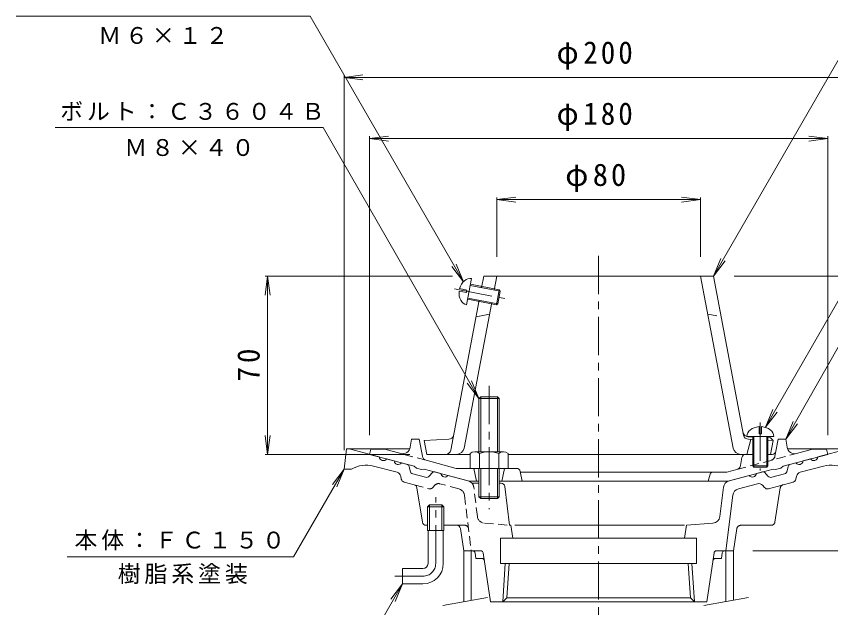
# Model space of a CAD drawing. Units: millimetres, scale not verified. Extents: x -262 to 229, y -348 to 369.
# Drawn here: x -262.3 to 57.5, y -76.8 to 155.4 of the extents above; entities that cross this region are included whole.
import ezdxf

# ---------------------------------------------------------------- set-up
doc = ezdxf.new("R2010")
doc.units = ezdxf.units.MM
doc.header["$LTSCALE"] = 3
for name, pattern in [('CHAIN1', [8, 5, -1, 1, -1]), ('DASHED1', [1.8, 1.2, -0.6]), ('DOUBLE_CHAIN1', [8.8, 5, -1, 0.6, -0.6, 0.6, -1])]:
    doc.linetypes.add(name, pattern=pattern)
for name, color, linetype, lineweight in [('0-0', 3, 'Continuous', 9), ('0-1', 2, 'Continuous', 9), ('0-2', 6, 'Continuous', 5), ('0-3', 4, 'Continuous', 9), ('0-4', 7, 'Continuous', 9), ('0-5', 7, 'Continuous', 9)]:
    doc.layers.add(name, color=color, linetype=linetype, lineweight=lineweight)
doc.styles.add('ＭＳ ゴシック', font='')
doc.styles.get('ＭＳ ゴシック').set_extended_font_data('MS Gothic')

msp = doc.modelspace()

# ---------------------------------------------------------------- linework, layer by layer
at = {"layer": '0-0', "linetype": 'CHAIN1'}
for p, q in [((-33.6, 61.389), (-33.6, -100.091)), ((-97.6, -59.418), (-97.6, -33.418)), ((-102.6, -64.418), (-113.6, -64.418))]:
    msp.add_line(p, q, dxfattribs=at)
at = {"layer": '0-0'}
for p, q in [((-133.6, -22.418), (-132.6, -14.418)), ((-132.6, -14.418), (-107.764, -14.418)), ((-131.6, -14.418), (-119.744, -17.595)), ((40.564, -14.418), (65.4, -14.418)), ((64.4, -14.418), (52.544, -17.595)), ((-116.847, -18.371), (-113.949, -19.148)), ((49.647, -18.371), (46.749, -19.148)), ((-112.77, -23.604), (-121.958, -21.143)), ((-108.75, -20.541), (-111.051, -19.924)), ((-108.029, -21.306), (-107.667, -23.078)), ((40.829, -21.306), (40.467, -23.078)), ((41.55, -20.541), (43.851, -19.924)), ((45.57, -23.604), (54.758, -21.143)), ((-133.6, -22.418), (-130.6, -22.418)), ((-111.09, -26.302), (-111.329, -25.135)), ((-106.585, -24.226), (-101.615, -25.558)), ((-98.904, -23.751), (-100.104, -25.105)), ((-95.596, -24.065), (-97.897, -23.449)), ((-84.833, -26.949), (-92.698, -24.842)), ((17.633, -26.949), (25.498, -24.842)), ((28.396, -24.065), (30.697, -23.449)), ((31.704, -23.751), (32.904, -25.105)), ((39.385, -24.226), (34.415, -25.558)), ((43.89, -26.302), (44.129, -25.135)), ((-106.04, -28.514), (-110.008, -27.45)), ((-80.6, -27.918), (-83.312, -27.918)), ((-71.929, -27.918), (-72.6, -27.918)), ((21.274, -30.114), (28.747, -28.112)), ((31.551, -29.608), (30.761, -28.717)), ((33.062, -30.062), (42.808, -27.45)), ((-102.802, -43.154), (-104.947, -29.726)), ((-70.44, -29.237), (-68.6, -44.379)), ((14.019, -40.983), (15.432, -29.481)), ((19.073, -32.647), (16.4, -54.418)), ((-99.96, -36.418), (-100.775, -37.218)), ((-94.425, -37.218), (-100.775, -37.218)), ((-100.775, -46.418), (-100.775, -37.218)), ((-95.24, -36.418), (-99.96, -36.418)), ((-99.96, -46.418), (-99.96, -36.418)), ((-94.425, -37.218), (-95.24, -36.418)), ((-95.24, -46.418), (-95.24, -36.418)), ((-94.425, -46.418), (-94.425, -37.218)), ((-101.321, -44.418), (-100.775, -44.418)), ((-94.425, -44.418), (-89.392, -44.418)), ((-68.6, -44.379), (-68.1, -44.418)), ((0.067, -44.418), (-66.449, -44.418)), ((11.275, -43.609), (0.9, -44.418)), ((-94.425, -46.418), (-100.775, -46.418)), ((-100.6, -59.418), (-100.6, -46.418)), ((-94.6, -59.418), (-94.6, -46.418)), ((-87.908, -45.695), (-86.6, -54.418)), ((-72.1, -49.418), (-72.1, -59.418)), ((-67.267, -49.418), (0.067, -49.418)), ((4.9, -49.418), (4.9, -59.418)), ((-79.905, -54.418), (-86.6, -54.418)), ((-82.111, -55.296), (-81.85, -57.418)), ((-79.464, -57.418), (-81.85, -57.418)), ((-78.916, -55.272), (-76.1, -74.418)), ((11.715, -55.272), (8.9, -74.418)), ((12.264, -57.418), (14.65, -57.418)), ((12.705, -54.418), (16.4, -54.418)), ((14.91, -55.296), (14.65, -57.418)), ((-72.1, -59.418), (4.9, -59.418)), ((-71.192, -74.418), (-70.254, -59.418)), ((3.992, -74.418), (3.054, -59.418)), ((-110.6, -61.418), (-110.6, -67.418)), ((-102.6, -61.418), (-110.6, -61.418)), ((-102.6, -67.418), (-110.6, -67.418)), ((3.992, -74.418), (2.414, -72.84)), ((-76.1, -74.418), (8.9, -74.418))]:
    msp.add_line(p, q, dxfattribs=at)
at = {"layer": '0-0', "linetype": 'DASHED1'}
for p, q in [((-106.04, -28.514), (-100.262, -30.062)), ((-98.751, -29.608), (-97.961, -28.717)), ((-88.474, -30.114), (-95.947, -28.112)), ((-81.22, -40.983), (-82.632, -29.481)), ((-86.273, -32.647), (-83.6, -54.418)), ((-86.155, -44.418), (-89.392, -44.418)), ((-78.475, -43.609), (-68.6, -44.379))]:
    msp.add_line(p, q, dxfattribs=at)
at = {"layer": '0-0', "linetype": 'DOUBLE_CHAIN1'}
for p, q in [((37.747, -29.726), (35.602, -43.154)), ((34.121, -44.418), (22.192, -44.418)), ((20.708, -45.695), (19.4, -54.418)), ((16.4, -54.418), (19.4, -54.418))]:
    msp.add_line(p, q, dxfattribs=at)
at = {"layer": '0-0'}
for points in [[(-72.1, -49.418), (-67.267, -49.418), (-68.1, -44.418)], [(4.9, -49.418), (0.067, -49.418), (0.9, -44.418)], [(-71.192, -74.418), (-69.614, -72.84), (-68.775, -59.418)], [(-69.614, -72.84), (2.414, -72.84), (1.575, -59.418)]]:
    msp.add_lwpolyline(points, dxfattribs=at)
for centre, radius, start, end in [((-118.134, -17.379), 1.625, 187.618, 322.3797), ((-112.338, -18.932), 1.625, 187.62059, 322.37891), ((45.138, -18.932), 1.625, 217.62109, 352.37941), ((50.934, -17.379), 1.625, 217.6203, 352.382), ((-124.805, -31.768), 11, 74.99997, 121.79021), ((-109.009, -21.506), 1, 11.56642, 75.00078), ((41.809, -21.506), 1, 104.99922, 168.43358), ((57.605, -31.768), 11, 58.20979, 105.00003), ((-113.288, -25.536), 2, 11.56621, 75.0005), ((-106.197, -22.778), 1.5, 191.5649, 254.99991), ((-101.227, -24.109), 1.5, 254.99991, 318.43558), ((-98.156, -24.415), 1, 75.00023, 138.43498), ((-93.985, -23.85), 1.625, 187.62059, 322.37891), ((26.785, -23.85), 1.625, 217.62109, 352.37941), ((30.956, -24.415), 1, 41.56502, 104.99977), ((34.026, -24.109), 1.5, 221.56442, 285.00009), ((38.997, -22.778), 1.5, 285.00009, 348.4351), ((46.088, -25.536), 2, 104.9995, 168.43379), ((-109.62, -26.001), 1.5, 191.56461, 254.99991), ((-106.428, -29.963), 1.5, 9.07449, 74.99991), ((-85.609, -29.847), 3, 40.01387, 75.00041), ((-71.929, -29.418), 1.5, 6.92824, 90), ((18.409, -29.847), 3, 104.99959, 173.00027), ((29.265, -30.044), 2, 41.56493, 105.00052), ((42.42, -26.001), 1.5, 285.00009, 348.43539), ((22.051, -33.012), 3, 105.00009, 172.99992), ((32.674, -28.613), 1.5, 221.56349, 284.99872), ((11.042, -40.618), 3, 274.46042, 353.00002), ((-101.321, -42.918), 1.5, 189.07449, 270), ((-89.392, -45.918), 1.5, 8.5307, 90), ((-83.103, -55.418), 1, 6.99998, 90), ((-79.905, -55.418), 1, 8.36589, 90), ((-79.464, -58.418), 1, 8.36589, 90), ((12.264, -58.418), 1, 90, 171.63411), ((12.705, -55.418), 1, 90, 171.63411), ((15.903, -55.418), 1, 90, 173.00002), ((-102.6, -59.418), 2, 270, 0), ((-102.6, -59.418), 8, 270, 0)]:
    msp.add_arc(centre, radius, start, end, dxfattribs=at)
at = {"layer": '0-0', "linetype": 'DASHED1'}
for centre, radius, start, end in [((-96.465, -30.044), 2, 74.99948, 138.43507), ((-85.609, -29.847), 3, 6.99973, 40.01387), ((-99.874, -28.613), 1.5, 255.00128, 318.43651), ((-89.251, -33.012), 3, 7.00008, 74.99991), ((-78.242, -40.618), 3, 186.99998, 265.53958), ((-86.155, -45.918), 1.5, 7.00052, 90)]:
    msp.add_arc(centre, radius, start, end, dxfattribs=at)
at = {"layer": '0-0', "linetype": 'DOUBLE_CHAIN1'}
for centre, start, end in [((39.228, -29.963), 105.00009, 170.92551), ((22.192, -45.918), 90, 171.4693), ((34.121, -42.918), 270, 350.92551)]:
    msp.add_arc(centre, 1.5, start, end, dxfattribs=at)
at = {"layer": '0-0', "linetype": 'CHAIN1'}
msp.add_arc((-102.6, -59.418), 5, 270, 0, dxfattribs=at)
at = {"layer": '0-1', "color": 4, "linetype": 'CHAIN1'}
msp.add_line((-76.6, 10.317), (-76.6, -38.144), dxfattribs=at)
at = {"layer": '0-1', "color": 4}
for p, q in [((-80.6, -15.561), (-80.6, 5.406)), ((-79.924, -15.561), (-79.924, 6.082)), ((-73.277, -15.561), (-73.277, 6.082)), ((-72.6, -15.561), (-72.6, 5.406)), ((-82.224, -15.561), (-70.976, -15.561)), ((-84.1, -16.283), (-84.1, -22.062)), ((-80.347, -16.283), (-80.347, -22.062)), ((-72.853, -16.283), (-72.853, -22.062)), ((-69.1, -16.283), (-69.1, -22.062)), ((-84.1, -22.062), (-69.1, -22.062)), ((-80.6, -22.062), (-80.6, -33.241)), ((-79.924, -22.062), (-79.924, -33.918)), ((-73.277, -22.062), (-73.277, -33.918)), ((-72.6, -22.062), (-72.6, -33.241))]:
    msp.add_line(p, q, dxfattribs=at)
at = {"layer": '0-1'}
for p, q in [((-107.593, -13.781), (-107.1, -10.562)), ((-104.1, -10.562), (-107.1, -10.562)), ((-104.1, -10.562), (-102.832, -17.327)), ((36.9, -10.562), (36.005, -15.338)), ((36.9, -10.562), (39.9, -10.562)), ((40.393, -13.781), (39.9, -10.562)), ((-123.6, -16.561), (-123.1, -14.561)), ((-117.541, -14.561), (-123.1, -14.561)), ((-111.335, -16.224), (-117.541, -14.561)), ((44.135, -16.224), (50.341, -14.561)), ((50.341, -14.561), (55.9, -14.561)), ((56.4, -16.561), (55.9, -14.561)), ((22.68, -17.799), (22.123, -20.93)), ((32.9, -16.561), (34.531, -16.561)), ((-103.1, -22.572), (-102.1, -22.322)), ((-84.413, -27.062), (-102.1, -22.322)), ((-82.6, -22.062), (-81.6, -27.062)), ((-70.6, -22.062), (-71.6, -27.062)), ((17.213, -27.062), (34.9, -22.322)), ((35.9, -22.572), (34.9, -22.322)), ((35.9, -22.572), (37.9, -22.036)), ((-64.359, -23.267), (-63.6, -27.062)), ((-64.3, -23.562), (16.752, -23.562)), ((10.193, -24.287), (9.4, -27.062)), ((16.752, -23.562), (20.671, -22.511)), ((-80.6, -27.062), (-84.413, -27.062)), ((-72.6, -27.062), (17.213, -27.062))]:
    msp.add_line(p, q, dxfattribs=at)
at = {"layer": '0-1', "linetype": 'DASHED1'}
for p, q in [((36.005, -15.338), (35.632, -17.327)), ((-101.384, -18.891), (-111.335, -16.224)), ((20.671, -22.511), (44.135, -16.224))]:
    msp.add_line(p, q, dxfattribs=at)
at = {"layer": '0-1', "color": 4}
for points in [[(-72.6, 5.406), (-80.6, 5.406), (-79.924, 6.082), (-73.277, 6.082)], [(-72.6, -33.241), (-80.6, -33.241), (-79.924, -33.918), (-73.277, -33.918)]]:
    msp.add_lwpolyline(points, close=True, dxfattribs=at)
at = {"layer": '0-1'}
for points in [[(-103.1, -22.572), (-105.1, -22.036), (-106.1, -21.251), (-123.6, -16.561)], [(-65.83, -22.062), (-89.55, -22.062), (-101.384, -18.891)], [(37.9, -22.036), (38.9, -21.251), (56.4, -16.561)]]:
    msp.add_lwpolyline(points, dxfattribs=at)
for centre, radius, start, end in [((-110.558, -13.327), 3, 254.99973, 351.29286), ((34.531, -15.061), 1.5, 270, 349.38383), ((43.358, -13.327), 3, 188.70714, 285.00027), ((-100.866, -16.959), 2, 190.61488, 255.0005), ((24.157, -18.061), 1.5, 90, 169.91162), ((-65.83, -23.562), 1.5, 11.31021, 90), ((20.154, -20.58), 2, 284.9995, 349.91151), ((11.154, -24.562), 1, 90, 164.05402)]:
    msp.add_arc(centre, radius, start, end, dxfattribs=at)
at = {"layer": '0-1', "color": 4}
for centre, radius, start, end in [((-82.224, -18.362), 2.8, 47.92557, 132.07463), ((-76.6, -25.651), 10.089, 68.19786, 111.80214), ((-70.976, -18.362), 2.8, 47.92572, 132.07428)]:
    msp.add_arc(centre, radius, start, end, dxfattribs=at)
at = {"layer": '0-1', "linetype": 'DASHED1'}
msp.add_arc((33.666, -16.959), 2, 284.9995, 349.38512, dxfattribs=at)
at = {"layer": '0-2'}
for p, q in [((-85.442, 42.125), (-83.482, 52.44)), ((-78.689, 53.439), (-79.553, 48.895)), ((11.489, 53.439), (-78.689, 53.439)), ((-74.641, 47.961), (-73.6, 53.439)), ((19.237, -14.121), (6.4, 53.439)), ((23.355, -9.007), (11.489, 53.439)), ((-88.183, 48.499), (-85.351, 47.961)), ((-83.995, 49.739), (-72.206, 47.499)), ((-83.902, 50.23), (-72.604, 48.083)), ((-73.724, 42.189), (-72.604, 48.083)), ((-72.604, 48.083), (-72.206, 47.499)), ((-88.369, 47.516), (-85.538, 46.978)), ((-85.538, 46.978), (-85.351, 47.961)), ((-84.929, 44.827), (-73.14, 42.587)), ((-73.14, 42.587), (-72.206, 47.499)), ((-91.681, -14.935), (-80.486, 43.983)), ((-86.437, -14.121), (-75.574, 43.049)), ((-85.022, 44.335), (-73.724, 42.189)), ((-73.724, 42.189), (-73.14, 42.587)), ((-76.45, 38.439), (-81.73, 37.439)), ((29.4, -5.686), (29.4, -8.568)), ((30.4, -5.686), (30.4, -8.568)), ((24.65, -9.568), (35.15, -9.568)), ((26.9, -9.568), (26.9, -21.068)), ((27.4, -9.568), (27.4, -21.568)), ((29.4, -8.568), (30.4, -8.568)), ((32.4, -9.568), (32.4, -21.568)), ((32.9, -9.568), (32.9, -21.068)), ((-92.431, -10.632), (-102.1, -11.061)), ((-102.1, -11.061), (-101.1, -16.561)), ((26.15, -10.673), (24.65, -16.561)), ((25.039, -9.622), (26.9, -9.705)), ((25.231, -10.632), (26.9, -10.706)), ((32.9, -9.972), (33.9, -10.016)), ((32.9, -10.973), (34.9, -11.061)), ((33.9, -10.016), (34.9, -11.061)), ((34.9, -11.061), (33.9, -16.561)), ((-84.1, -16.561), (-101.1, -16.561)), ((26.9, -16.561), (-69.1, -16.561)), ((32.9, -16.561), (33.9, -16.561)), ((26.9, -21.068), (32.9, -21.068)), ((26.9, -21.068), (27.4, -21.568)), ((27.4, -21.568), (32.4, -21.568)), ((32.9, -21.068), (32.4, -21.568))]:
    msp.add_line(p, q, dxfattribs=at)
at = {"layer": '0-2', "linetype": 'CHAIN1'}
for p, q in [((-90.262, 48.385), (-70.491, 44.628)), ((29.9, -4.077), (29.9, -22.847))]:
    msp.add_line(p, q, dxfattribs=at)
at = {"layer": '0-2', "linetype": 'DASHED1'}
msp.add_line((9.25, 38.439), (14.53, 37.439), dxfattribs=at)
at = {"layer": '0-2'}
for centre, radius, start, end in [((-92.519, -8.634), 2, 272.54424, 349.24174), ((25.128, -7.624), 2, 190.75774, 267.45573), ((25.32, -8.634), 2, 190.75826, 267.45573), ((-93.646, -14.562), 2, 270, 349.24194), ((-89.384, -13.561), 3, 270, 349.24156), ((22.184, -13.561), 3, 190.75844, 270)]:
    msp.add_arc(centre, radius, start, end, dxfattribs=at)
for centre, major_axis, start_param, end_param in [((-84.462, 47.283), (0.98, 5.158), 6.2831853, 7.7586074), ((-84.462, 47.283), (0.98, 5.158), 1.6661844, 3.1415927), ((29.9, -9.568), (5.25, 0), 1.6661844, 3.1415927), ((29.9, -9.568), (5.25, 0), 6.2831853, 7.7585936)]:
    msp.add_ellipse(centre, major_axis=major_axis, ratio=0.7428, start_param=start_param, end_param=end_param, dxfattribs=at)
at = {"layer": '0-3'}
for p, q in [((-86.6, -54.418), (-86.6, -74.418)), ((-83.6, -54.418), (-86.6, -54.418)), ((-83.6, -54.418), (-83.6, -73.889)), ((16.4, -54.418), (19.4, -54.418)), ((16.4, -54.418), (16.4, -74.33)), ((19.4, -54.418), (19.4, -73.801))]:
    msp.add_line(p, q, dxfattribs=at)
at = {"layer": '0-3', "color": 7}
for p, q in [((-77.268, -72.772), (-94.765, -75.858)), ((25.232, -72.772), (7.735, -75.858))]:
    msp.add_line(p, q, dxfattribs=at)
at = {"layer": '0-4'}
for p, q in [((-133.6, 131.439), (-126.164, 132.418)), ((-133.6, -14.918), (-133.6, 132.339)), ((-133.6, 131.439), (66.4, 131.439)), ((-133.6, 131.439), (-126.164, 130.46)), ((-123.6, 107.439), (-116.164, 108.418)), ((-123.6, -9.061), (-123.6, 108.339)), ((-123.6, 107.439), (56.4, 107.439)), ((-123.6, 107.439), (-116.164, 106.46)), ((56.4, 107.439), (48.964, 108.418)), ((56.4, 107.439), (48.964, 106.46)), ((56.4, -9.061), (56.4, 108.339)), ((-73.6, 83.439), (-66.164, 84.418)), ((-73.6, 60.939), (-73.6, 84.339)), ((-73.6, 83.439), (6.4, 83.439)), ((-73.6, 83.439), (-66.164, 82.46)), ((6.4, 83.439), (-1.036, 84.418)), ((6.4, 83.439), (-1.036, 82.46)), ((6.4, 60.939), (6.4, 84.339)), ((-163.6, 53.439), (-164.579, 46.003)), ((-91.034, 53.439), (-164.5, 53.439)), ((-163.6, -16.561), (-163.6, 53.439)), ((-163.6, 53.439), (-162.621, 46.003)), ((19.592, 53.439), (121.3, 53.439)), ((-163.6, -16.561), (-164.579, -9.126)), ((-163.6, -16.561), (-162.621, -9.126)), ((-107.765, -16.561), (-164.5, -16.561)), ((26.9, -54.418), (97.3, -54.418))]:
    msp.add_line(p, q, dxfattribs=at)
at = {"layer": '0-5'}
for p, q in [((-146.906, 155.439), (-262.304, 155.439)), ((-86.725, 51.201), (-146.906, 155.439)), ((11.489, 53.439), (70.379, 155.439)), ((31.969, -5.908), (100.157, 112.965)), ((-141.762, 111.787), (-246.977, 111.787)), ((-80.6, 5.406), (-141.762, 111.787)), ((39.9, -10.562), (86.988, 72.265)), ((-86.725, 51.201), (-89.595, 58.13)), ((11.489, 53.439), (14.36, 60.368)), ((11.489, 53.439), (16.055, 59.389)), ((-86.725, 51.201), (-91.29, 57.151)), ((-80.6, 5.406), (-85.166, 11.356)), ((-80.6, 5.406), (-83.47, 12.335)), ((31.969, -5.908), (34.839, 1.021)), ((31.969, -5.908), (36.535, 0.042)), ((39.9, -10.562), (42.77, -3.632)), ((39.9, -10.562), (44.466, -4.611)), ((-133.6, -22.418), (-153.461, -56.818)), ((-133.6, -22.418), (-138.166, -28.368)), ((-133.6, -22.418), (-136.47, -29.347)), ((-242.37, -56.818), (-153.461, -56.818)), ((-110.6, -67.418), (-136.599, -112.45)), ((-110.6, -67.418), (-115.166, -73.368)), ((-110.6, -67.418), (-113.47, -74.347))]:
    msp.add_line(p, q, dxfattribs=at)

# ---------------------------------------------------------------- texts
at = {"layer": '0-4', "color": 2, "char_height": 8.798, "attachment_point": 7, "style": 'ＭＳ ゴシック'}
for s, insert in [('\\T1.21;\\W0.95;φ200', (-50.1, 134.439)), ('\\T1.21;\\W0.95;φ180', (-50.1, 110.439)), ('\\T1.19;φ80', (-46.725, 86.439))]:
    msp.add_mtext(s, dxfattribs=dict(at, insert=insert))
at = {"layer": '0-4', "color": 2, "insert": (-166.6, 12.064), "char_height": 8.798, "attachment_point": 7, "rotation": 90, "style": 'ＭＳ ゴシック'}
msp.add_mtext('\\T1.27;\\W0.95;70', dxfattribs=at)
at = {"layer": '0-5', "char_height": 6.598, "attachment_point": 7, "style": 'ＭＳ ゴシック'}
for s, insert in [('\\T1.17;Ｍ６×１２', (-230.105, 144.51)), ('\\T1.17;ボルト：Ｃ３６０４Ｂ', (-245.084, 114.414)), ('\\T1.17;Ｍ８×４０', (-219.869, 100.502)), ('\\T1.17;本体：ＦＣ１５０', (-239.47, -54.243)), ('\\T1.17;樹脂系塗装', (-222.486, -67.499))]:
    msp.add_mtext(s, dxfattribs=dict(at, insert=insert))

doc.saveas('drawing.dxf')
